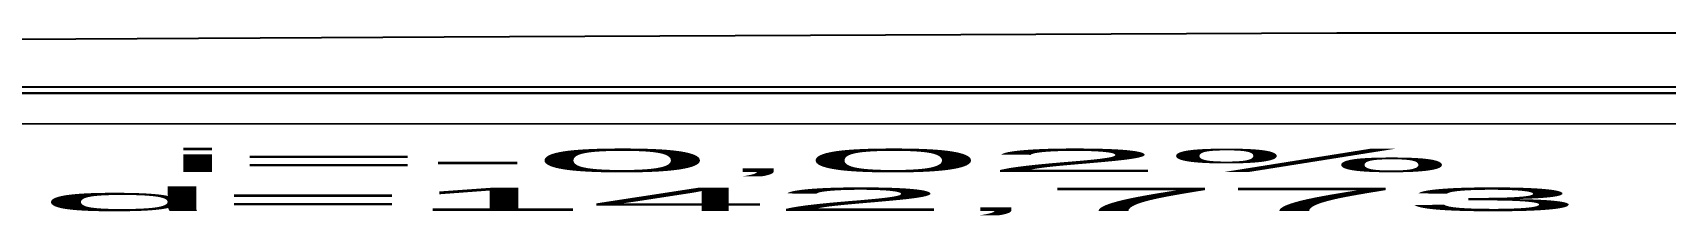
# Model space of a CAD drawing. Header units: feet. Extents: x 0 to 285374, y 0 to 9111566.
# Drawn here: x 285073.5 to 285143.6, y 9111438.5 to 9111446.3 of the extents above; entities that cross this region are included whole.
import ezdxf

# ---------------------------------------------------------------- set-up
doc = ezdxf.new("R2010")
doc.units = ezdxf.units.FT
doc.header["$MEASUREMENT"] = 0
for name, color, linetype in [('F-VT-GREIDE', 6, 'CONTINUOUS'), ('F-VT-NOTAVEL', 2, 'CONTINUOUS'), ('F-VT-TERRENO', 3, 'CONTINUOUS'), ('H - N.A. DINÂMICO', 140, 'CONTINUOUS'), ('H - N.A. ESTÁTICO', 170, 'CONTINUOUS')]:
    doc.layers.add(name, color=color, linetype=linetype)
doc.styles.add('ARIAL', font='arial.ttf')

msp = doc.modelspace()

# ---------------------------------------------------------------- linework, layer by layer
at = {"layer": 'F-VT-GREIDE', "color": 6, "linetype": 'Continuous', "lineweight": -3}
for p, q in [((285033.194, 9111443.974), (285183.194, 9111443.974)), ((285035.421, 9111442.414), (285178.194, 9111442.384))]:
    msp.add_line(p, q, dxfattribs=at)
at = {"layer": 'F-VT-TERRENO', "color": 3, "linetype": 'Continuous', "lineweight": -3, "ltscale": 5}
for p, q in [((285072.686, 9111446.023), (285091.151, 9111446.122)), ((285091.151, 9111446.122), (285093.967, 9111446.137)), ((285093.967, 9111446.137), (285129.518, 9111446.303)), ((285129.518, 9111446.303), (285147.785, 9111446.303))]:
    msp.add_line(p, q, dxfattribs=at)
at = {"layer": 'H - N.A. DINÂMICO', "linetype": 'Continuous', "lineweight": -3}
msp.add_line((285033.194, 9111443.724), (285183.194, 9111443.679), dxfattribs=at)
at = {"layer": 'H - N.A. ESTÁTICO', "linetype": 'Continuous', "lineweight": -3}
msp.add_line((285033.194, 9111443.724), (285183.194, 9111443.724), dxfattribs=at)

# ---------------------------------------------------------------- texts
at = {"layer": 'F-VT-NOTAVEL', "style": 'ARIAL', "width": 10}
for s, p in [('i=-0,02%%%', (285079.011, 9111440.316)), ('d=142,773', (285073.673, 9111438.646))]:
    msp.add_text(s, height=1, dxfattribs=at).set_placement(p)

doc.saveas('drawing.dxf')
